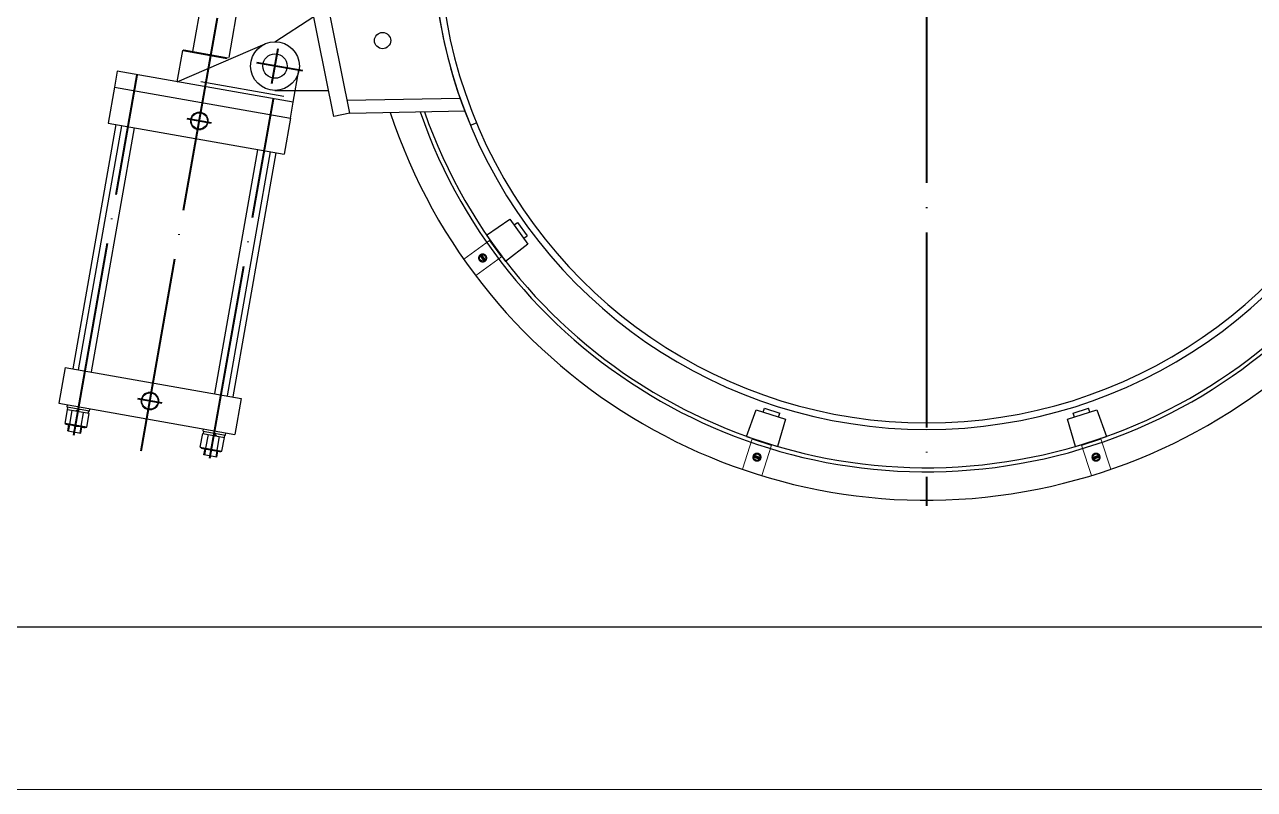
# Model space of a CAD drawing. Header units: inches. Extents: x 1901 to 2741, y 0 to 1188.
# Drawn here: x 2058.8 to 2210.2, y 0 to 94.1 of the extents above; entities that cross this region are included whole.
import ezdxf

# ---------------------------------------------------------------- set-up
doc = ezdxf.new("R2010")
doc.units = ezdxf.units.IN
doc.header["$MEASUREMENT"] = 0
doc.linetypes.add('ACAD_ISO02W100', pattern=[15, 12, -3])
doc.linetypes.add('ACAD_ISO04W100', pattern=[30, 24, -3, 0, -3])
for name, color, linetype, lineweight in [('中心线', 1, 'ACAD_ISO04W100', 40), ('图框内框线', 7, 'Continuous', 30), ('图框外框线', 7, 'Continuous', 20), ('实体', 7, 'Continuous', 25), ('工艺管道 1', 1, 'Continuous', 60), ('虑线', 190, 'ACAD_ISO02W100', 15)]:
    doc.layers.add(name, color=color, linetype=linetype, lineweight=lineweight)

msp = doc.modelspace()

# ---------------------------------------------------------------- linework, layer by layer
at = {"layer": '中心线'}
for p, q in [((2169.84, 219.06), (2169.84, 34.92)), ((2073.17, 41.67), (2088.69, 129.68)), ((2089.27, 86.87), (2090.03, 91.2)), ((2093.07, 88.43), (2087.43, 89.42)), ((2064.88, 43.6), (2072.71, 87.96)), ((2081.65, 40.77), (2089.45, 85)), ((2081.83, 82.01), (2078.84, 82.54)), ((2075.75, 47.54), (2072.76, 48.07))]:
    msp.add_line(p, q, dxfattribs=at)
at = {"layer": '图框内框线'}
msp.add_lwpolyline([(1951.02, 19.99), (2721.04, 19.99), (2721.04, 1167.65), (1951.02, 1167.65)], close=True, dxfattribs=at)
at = {"layer": '图框外框线'}
msp.add_lwpolyline([(1901.04, 0), (2741.04, 0), (2741.04, 1187.64), (1901.04, 1187.64)], close=True, dxfattribs=at)
at = {"layer": '实体'}
for p, q in [((2079.56, 90.81), (2082.66, 108.44)), ((2084, 90.1), (2087.1, 107.66)), ((2096.89, 82.83), (2093.94, 97.54)), ((2098.85, 83.23), (2095.91, 97.93)), ((2089.65, 92.03), (2094.43, 95.14)), ((2077.63, 87.09), (2088.46, 91.78)), ((2077.63, 87.09), (2078.31, 90.93)), ((2078.31, 90.93), (2078.42, 91.01)), ((2078.31, 90.93), (2083.73, 89.97)), ((2078.42, 91.01), (2083.89, 90.05)), ((2070.24, 88.39), (2069.9, 86.42)), ((2091.91, 84.57), (2070.24, 88.39)), ((2091.91, 84.57), (2092.6, 88.51)), ((2069.9, 86.42), (2069.12, 81.99)), ((2069.9, 86.42), (2091.56, 82.6)), ((2090.73, 85.29), (2080.52, 87.09)), ((2089.65, 86.03), (2096.25, 86.03)), ((2098.53, 84.82), (2112.42, 85.1)), ((2091.56, 82.6), (2091.91, 84.57)), ((2098.85, 83.23), (2113, 83.51)), ((2064.8, 51.78), (2070.1, 81.82)), ((2069.12, 81.99), (2090.78, 78.17)), ((2091.56, 82.6), (2090.78, 78.17)), ((2098.85, 83.23), (2096.89, 82.83)), ((2113.7, 81.74), (2114.44, 82.05)), ((2065.49, 51.66), (2070.79, 81.69)), ((2067.07, 51.38), (2072.37, 81.42)), ((2082.23, 48.71), (2087.53, 78.74)), ((2083.81, 48.43), (2089.11, 78.46)), ((2084.5, 48.31), (2089.8, 78.34)), ((2115.67, 68.22), (2118.57, 70.19)), ((2118.57, 70.19), (2120.79, 67.13)), ((2119.09, 69.47), (2119.5, 69.76)), ((2119.5, 69.76), (2120.67, 68.14)), ((2115.67, 68.22), (2118.02, 64.98)), ((2120.27, 67.85), (2120.67, 68.14)), ((2116.07, 67.58), (2117.54, 65.56)), ((2116.07, 67.58), (2116.14, 67.57)), ((2116.14, 67.57), (2117.55, 65.63)), ((2120.79, 67.13), (2118.02, 64.98)), ((2114.84, 65.76), (2115.43, 64.95)), ((2115, 65.88), (2115.59, 65.07)), ((2117.54, 65.56), (2117.55, 65.63)), ((2063.82, 51.95), (2063.04, 47.52)), ((2063.82, 51.95), (2085.48, 48.13)), ((2063.04, 47.52), (2084.7, 43.7)), ((2064.07, 47.03), (2064.12, 47.33)), ((2066.83, 46.55), (2064.07, 47.03)), ((2064.12, 46.72), (2064.17, 47.02)), ((2085.48, 48.13), (2084.7, 43.7)), ((2149.73, 46.45), (2149.88, 46.92)), ((2149.88, 46.92), (2151.78, 46.3)), ((2187.89, 46.3), (2189.79, 46.92)), ((2189.95, 46.45), (2189.79, 46.92)), ((2063.82, 45.05), (2064.12, 46.72)), ((2066.77, 46.25), (2064.12, 46.72)), ((2064.41, 44.94), (2064.71, 46.62)), ((2065.51, 46.78), (2065.12, 46.54)), ((2065.62, 46.76), (2065.22, 46.53)), ((2065.79, 44.7), (2066.08, 46.37)), ((2066.48, 44.58), (2066.77, 46.25)), ((2066.68, 46.27), (2066.73, 46.57)), ((2066.83, 46.55), (2066.88, 46.84)), ((2147.69, 43.43), (2148.88, 46.72)), ((2148.88, 46.72), (2152.48, 45.55)), ((2152.48, 45.55), (2151.5, 42.19)), ((2151.63, 45.83), (2151.78, 46.3)), ((2187.2, 45.55), (2190.79, 46.72)), ((2188.18, 42.19), (2187.2, 45.55)), ((2188.05, 45.83), (2187.89, 46.3)), ((2190.79, 46.72), (2191.98, 43.43)), ((2066.48, 44.58), (2063.82, 45.05)), ((2066.12, 44.54), (2064.1, 44.9)), ((2064.17, 44.13), (2064.3, 44.86)), ((2064.17, 44.13), (2065.74, 43.85)), ((2065.74, 43.85), (2065.87, 44.58)), ((2080.81, 44.08), (2080.86, 44.38)), ((2080.81, 44.08), (2083.57, 43.6)), ((2080.86, 43.77), (2080.91, 44.07)), ((2083.57, 43.6), (2083.62, 43.89)), ((2080.46, 42.11), (2080.76, 43.79)), ((2080.76, 43.79), (2083.42, 43.32)), ((2081.15, 41.99), (2081.45, 43.67)), ((2082.02, 43.87), (2082.31, 43.51)), ((2082.12, 43.85), (2082.41, 43.5)), ((2082.53, 41.75), (2082.83, 43.42)), ((2083.12, 41.64), (2083.42, 43.32)), ((2083.42, 43.32), (2083.47, 43.61)), ((2147.69, 43.43), (2151.5, 42.19)), ((2148.39, 43.15), (2148.46, 43.18)), ((2148.39, 43.15), (2150.77, 42.37)), ((2148.46, 43.18), (2150.74, 42.44)), ((2150.77, 42.37), (2150.74, 42.44)), ((2188.18, 42.19), (2191.98, 43.43)), ((2188.9, 42.37), (2191.28, 43.15)), ((2188.9, 42.37), (2188.94, 42.44)), ((2188.94, 42.44), (2191.22, 43.18)), ((2191.28, 43.15), (2191.22, 43.18)), ((2080.46, 42.11), (2083.12, 41.64)), ((2080.79, 41.95), (2082.81, 41.6)), ((2080.91, 41.18), (2081.04, 41.91)), ((2082.48, 40.9), (2080.91, 41.18)), ((2082.48, 40.9), (2082.61, 41.63)), ((2148.47, 40.95), (2149.42, 40.64)), ((2148.53, 41.14), (2149.48, 40.83)), ((2190.2, 40.83), (2191.15, 41.14)), ((2190.26, 40.64), (2191.21, 40.95))]:
    msp.add_line(p, q, dxfattribs=at)
for centre, radius in [((2102.89, 92.17), 1), ((2089.65, 89.03), 3), ((2089.65, 89.03), 1.5), ((2080.34, 82.28), 1), ((2115.21, 65.41), 0.4), ((2074.26, 47.8), 1), ((2148.97, 40.89), 0.4), ((2190.7, 40.89), 0.4)]:
    msp.add_circle(centre, radius, dxfattribs=at)
for centre, radius, start, end in [((2169.84, 105.1), 60.8, 131.5789, 48.4211), ((2169.84, 105.1), 60, 132.2603, 47.7397), ((2169.84, 105.1), 69.5, 198.2592, 4.4074), ((2169.84, 105.1), 66, 199.1965, 3.4701), ((2169.84, 105.1), 65.5, 199.339, 3.3276), ((2169.84, 105.1), 60.8, 180, 202.5941), ((2064.18, 45.39), 0.5, 223.1301, 296.8699), ((2065.52, 47.19), 2.5, 243.7398, 276.2602), ((2066.23, 45.19), 0.662, 228.1092, 291.8908), ((2080.91, 42.61), 0.662, 228.1092, 291.8908), ((2082.26, 44.23), 2.5, 243.7398, 276.2602), ((2082.9, 42.09), 0.5, 223.1301, 296.8699)]:
    msp.add_arc(centre, radius, start, end, dxfattribs=at)
at = {"layer": '工艺管道 1'}
for p, q in [((2114.92, 65.82), (2115.51, 65.01)), ((2148.5, 41.04), (2149.45, 40.73)), ((2190.23, 40.73), (2191.18, 41.04))]:
    msp.add_line(p, q, dxfattribs=at)
at = {"layer": '虑线'}
for p, q in [((2112.89, 65.27), (2116.07, 67.58)), ((2114.35, 63.25), (2117.54, 65.56)), ((2064.26, 44.11), (2064.39, 44.84)), ((2065.64, 43.87), (2065.77, 44.6)), ((2147.18, 39.4), (2148.39, 43.15)), ((2192.5, 39.4), (2191.28, 43.15)), ((2081.01, 41.16), (2081.14, 41.89)), ((2082.38, 40.92), (2082.51, 41.65)), ((2149.55, 38.63), (2150.77, 42.37)), ((2190.12, 38.63), (2188.9, 42.37))]:
    msp.add_line(p, q, dxfattribs=at)
for centre, radius in [((2080.34, 82.28), 1.1), ((2115.21, 65.41), 0.5), ((2074.26, 47.8), 1.1), ((2148.97, 40.89), 0.5), ((2190.7, 40.89), 0.5)]:
    msp.add_circle(centre, radius, dxfattribs=at)

doc.saveas('drawing.dxf')
